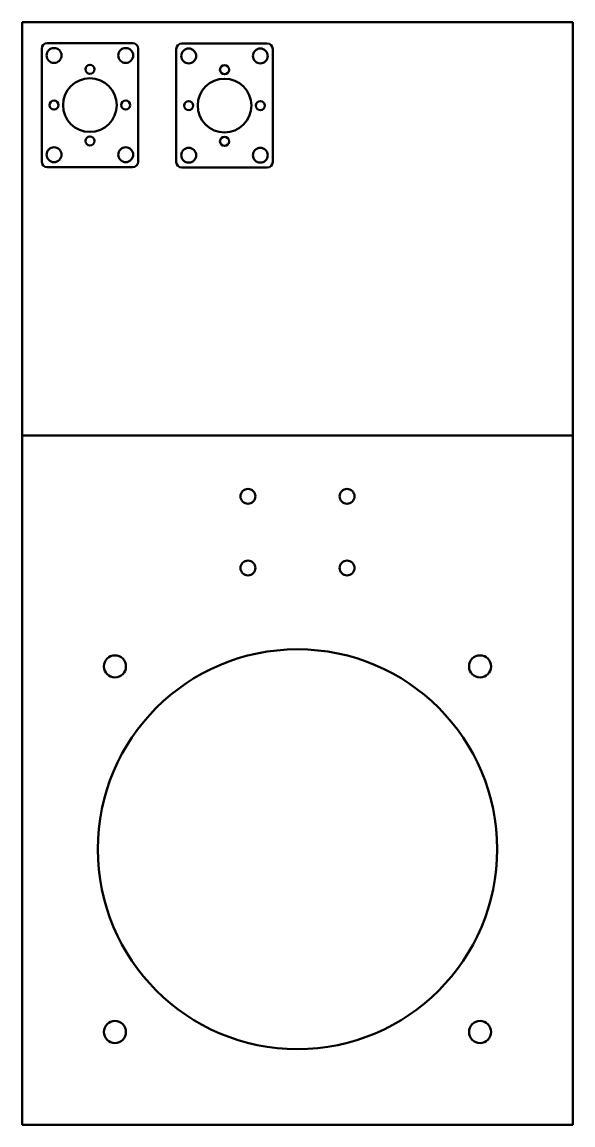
# Model space of a CAD drawing. Header units: millimetres. Extents: x 197 to 397, y 10 to 410.
import ezdxf

# ---------------------------------------------------------------- set-up
doc = ezdxf.new("R2010")
doc.units = ezdxf.units.MM
doc.layers.add('Visible (ISO)', color=7, linetype='Continuous', lineweight=50)

msp = doc.modelspace()

# ---------------------------------------------------------------- linework, layer by layer
at = {"layer": 'Visible (ISO)'}
for p, q in [((197, 410), (397, 410)), ((197, 260), (197, 410)), ((397, 410), (397, 260)), ((204.14, 400.38), (204.14, 359.38)), ((237.14, 402.38), (206.14, 402.38)), ((239.14, 359.38), (239.14, 400.38)), ((253.01, 400.21), (253.01, 359.21)), ((286.01, 402.21), (255.01, 402.21)), ((288.01, 359.21), (288.01, 400.21)), ((206.14, 357.38), (237.14, 357.38)), ((255.01, 357.21), (286.01, 357.21)), ((197, 260), (397, 260)), ((197, 10), (197, 260)), ((397, 10), (397, 260)), ((197, 10), (397, 10))]:
    msp.add_line(p, q, dxfattribs=at)
for centre, radius in [((208.64, 397.88), 2.7), ((234.64, 397.88), 2.7), ((257.51, 397.71), 2.7), ((283.51, 397.71), 2.7), ((221.64, 392.88), 1.65), ((270.51, 392.71), 1.65), ((221.64, 379.88), 9.75), ((270.51, 379.71), 9.75), ((208.64, 379.88), 1.65), ((234.64, 379.88), 1.65), ((257.51, 379.71), 1.65), ((283.51, 379.71), 1.65), ((221.64, 366.88), 1.65), ((270.51, 366.71), 1.65), ((208.64, 361.88), 2.7), ((234.64, 361.88), 2.7), ((257.51, 361.71), 2.7), ((283.51, 361.71), 2.7), ((279, 238), 2.7), ((315, 238), 2.7), ((279, 212), 2.7), ((315, 212), 2.7), ((297, 110), 72.5), ((230.71, 176.29), 4), ((363.29, 176.29), 4), ((230.71, 43.71), 4), ((363.29, 43.71), 4)]:
    msp.add_circle(centre, radius, dxfattribs=at)
for centre, start, end in [((206.14, 400.38), 90, 180), ((237.14, 400.38), 0, 90), ((255.01, 400.21), 90, 180), ((286.01, 400.21), 0, 90), ((206.14, 359.38), 180, 270), ((237.14, 359.38), 270, 0), ((255.01, 359.21), 180, 270), ((286.01, 359.21), 270, 0)]:
    msp.add_arc(centre, 2, start, end, dxfattribs=at)

doc.saveas('drawing.dxf')
